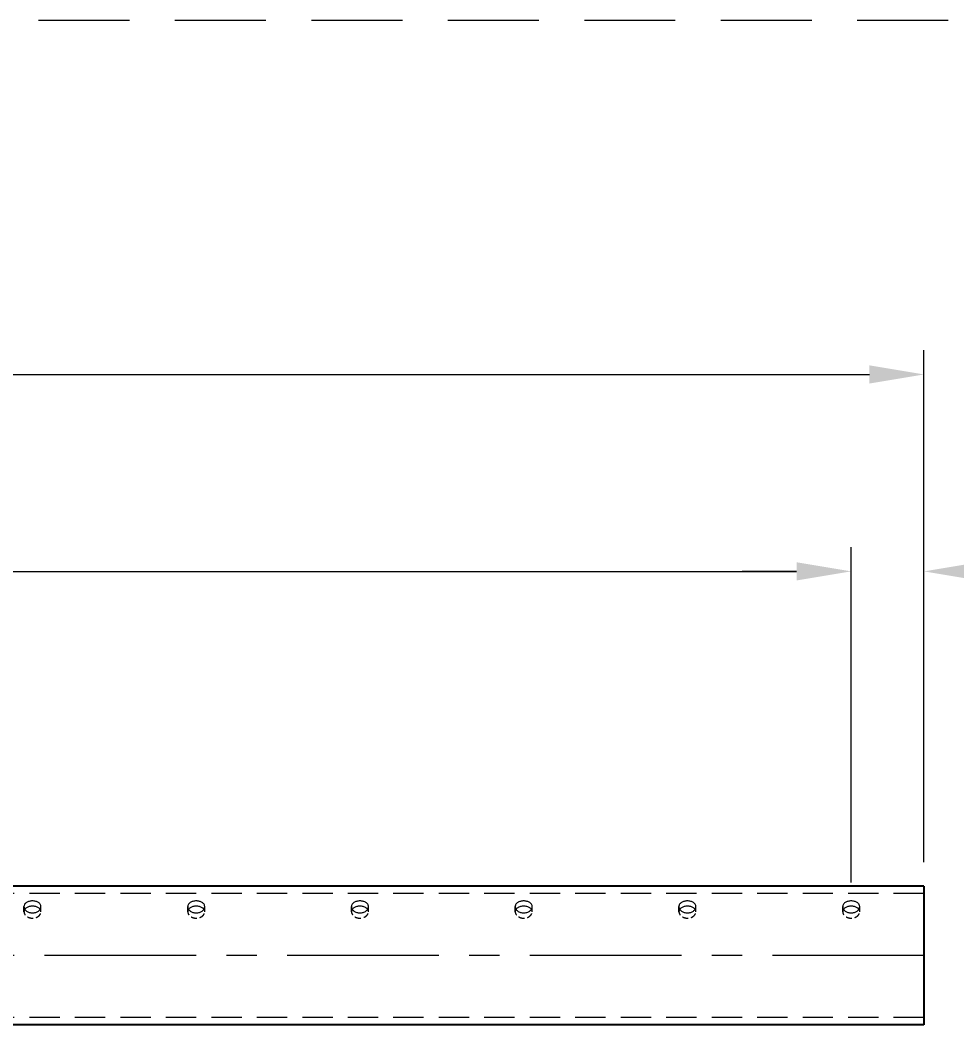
# Model space of a CAD drawing. Header units: millimetres. Extents: x -46397 to 283259, y -8690 to 23983.
# Drawn here: x 255158 to 255931, y -1012 to -183 of the extents above; entities that cross this region are included whole.
import ezdxf

# ---------------------------------------------------------------- set-up
doc = ezdxf.new("R2010")
doc.units = ezdxf.units.MM
for name, pattern in [('CENTER', [2, 1.25, -0.25, 0.25, -0.25]), ('HIDDEN', [0.375, 0.25, -0.125]), ('HIDDENX2', [0.75, 0.5, -0.25])]:
    doc.linetypes.add(name, pattern=pattern)
doc.layers.get('Defpoints').update_dxf_attribs({"lineweight": 0})
for name, color, linetype, lineweight in [('DUONGCHINH', 7, 'Continuous', 25), ('DUONGTAM', 1, 'CENTER', 0), ('mDƯỜNG KHUẤT', 251, 'HIDDEN', 5), ('PHANTOM 2', 8, 'Continuous', 0)]:
    doc.layers.add(name, color=color, linetype=linetype, lineweight=lineweight)
doc.styles.add('GHI CHÚ 1', font='isocp_IV25.ttf', dxfattribs={"width": 0.8})
doc.dimstyles.new('1-30SCALE', dxfattribs={"dimtxt": 75, "dimasz": 75, "dimexe": 37.5, "dimexo": 30, "dimgap": 30, "dimtad": 1, "dimtoh": 1, "dimdec": 0, "dimdsep": 46, "dimtxsty": 'GHI CHÚ 1', "dimcen": 0.09, "dimclrd": 256, "dimclre": 256, "dimclrt": 2, "dimadec": 0, "dimazin": 0, "dimtfac": 1, "dimtdec": 0, "dimtofl": 0, "dimtmove": 0, "dimatfit": 3, "dimfxl": 1, "dimlwd": 0, "dimlwe": 0, "dimarcsym": 0})

# ---------------------------------------------------------------- blocks, each defined once
blk = doc.blocks.new('*D1350')
at = {"layer": 'Defpoints', "color": 0, "transparency": 16777216}
for p in [(255843.35, -637.86), (251928.35, -914.44, -1.5), (255843.35, -914.44, -1.5)]:
    blk.add_point(p, dxfattribs=at)
at = {"layer": 'PHANTOM 2', "linetype": 'Continuous', "lineweight": 0, "transparency": 16777216}
for p, q in [((251928.35, -894.44), (251928.35, -617.86)), ((255843.35, -894.44), (255843.35, -617.86)), ((251973.35, -637.86), (255798.35, -637.86))]:
    blk.add_line(p, q, dxfattribs=at)
at = {"layer": 'PHANTOM 2', "transparency": 16777216}
for points in [[(251973.35, -630.36), (251973.35, -645.36), (251928.35, -637.86)], [(255798.35, -630.36), (255798.35, -645.36), (255843.35, -637.86)]]:
    blk.add_solid(points, dxfattribs=at)
at = {"layer": 'PHANTOM 2', "color": 2, "transparency": 16777216, "insert": (253885.85, -591.79), "char_height": 50, "attachment_point": 5, "style": 'GHI CHÚ 1'}
blk.add_mtext('P135x29=3915', dxfattribs=at)
blk = doc.blocks.new('*D1351')
at = {"layer": 'Defpoints', "color": 0, "transparency": 16777216}
for p in [(255903.35, -637.86), (255903.35, -897.47, -1.5), (255843.35, -914.44, -1.5)]:
    blk.add_point(p, dxfattribs=at)
at = {"layer": 'PHANTOM 2', "linetype": 'Continuous', "lineweight": 0, "transparency": 16777216}
for p, q in [((255843.35, -894.44), (255843.35, -617.86)), ((255903.35, -877.47), (255903.35, -617.86)), ((255798.35, -637.86), (255753.35, -637.86)), ((255948.35, -637.86), (255993.35, -637.86))]:
    blk.add_line(p, q, dxfattribs=at)
at = {"layer": 'PHANTOM 2', "transparency": 16777216}
for points in [[(255798.35, -630.36), (255798.35, -645.36), (255843.35, -637.86)], [(255948.35, -630.36), (255948.35, -645.36), (255903.35, -637.86)]]:
    blk.add_solid(points, dxfattribs=at)
at = {"layer": 'PHANTOM 2', "color": 2, "transparency": 16777216, "insert": (255973.57, -592.46), "char_height": 50, "attachment_point": 5, "style": 'GHI CHÚ 1'}
blk.add_mtext('60', dxfattribs=at)
blk = doc.blocks.new('*D1353')
at = {"layer": 'Defpoints', "color": 0, "transparency": 16777216}
for p in [(255903.35, -475.51), (251778.35, -897.47, -1.5), (255903.35, -897.47, -1.5)]:
    blk.add_point(p, dxfattribs=at)
at = {"layer": 'PHANTOM 2', "linetype": 'Continuous', "lineweight": 0, "transparency": 16777216}
for p, q in [((251778.35, -877.47), (251778.35, -455.51)), ((255903.35, -877.47), (255903.35, -455.51)), ((251823.35, -475.51), (255858.35, -475.51))]:
    blk.add_line(p, q, dxfattribs=at)
at = {"layer": 'PHANTOM 2', "transparency": 16777216}
for points in [[(251823.35, -468.01), (251823.35, -483.01), (251778.35, -475.51)], [(255858.35, -468.01), (255858.35, -483.01), (255903.35, -475.51)]]:
    blk.add_solid(points, dxfattribs=at)
at = {"layer": 'PHANTOM 2', "color": 2, "transparency": 16777216, "insert": (253840.85, -429.53), "char_height": 50, "attachment_point": 5, "style": 'GHI CHÚ 1'}
blk.add_mtext('4125', dxfattribs=at)

msp = doc.modelspace()

# ---------------------------------------------------------------- linework, layer by layer
at = {"color": 150, "linetype": 'Continuous', "lineweight": 0, "ltscale": 10, "extrusion": (2.28848e-17, 1, 0)}
msp.add_line((255903.35, -1011.77, -1.5), (255903.35, -897.47, -1.5), dxfattribs=at)
at = {"color": 1, "linetype": 'HIDDENX2', "lineweight": 0, "ltscale": 50, "extrusion": (2.28848e-17, 1, 0)}
for p, q in [((255903.35, -903.49, -1.5), (251778.35, -903.49, -1.5)), ((255903.35, -1005.75, -1.5), (251936.35, -1005.75, -1.5))]:
    msp.add_line(p, q, dxfattribs=at)
at = {"color": 1, "linetype": 'HIDDENX2', "lineweight": 0, "ltscale": 10, "extrusion": (2.28848e-17, 1, 0)}
for p, q in [((255161.35, -918.47, -1.5), (255161.35, -914.21, -1.5)), ((255175.35, -918.47, -1.5), (255175.35, -914.21, -1.5)), ((255296.35, -918.47, -1.5), (255296.35, -914.21, -1.5)), ((255310.35, -918.47, -1.5), (255310.35, -914.21, -1.5)), ((255431.35, -918.47, -1.5), (255431.35, -914.21, -1.5)), ((255445.35, -918.47, -1.5), (255445.35, -914.21, -1.5)), ((255566.35, -918.47, -1.5), (255566.35, -914.21, -1.5)), ((255580.35, -918.47, -1.5), (255580.35, -914.21, -1.5)), ((255701.35, -918.47, -1.5), (255701.35, -914.21, -1.5)), ((255715.35, -918.47, -1.5), (255715.35, -914.21, -1.5)), ((255836.35, -918.47, -1.5), (255836.35, -914.21, -1.5)), ((255850.35, -918.47, -1.5), (255850.35, -914.21, -1.5))]:
    msp.add_line(p, q, dxfattribs=at)
at = {"color": 150, "linetype": 'Continuous', "lineweight": 0, "ltscale": 10}
for points, knots in [([(255168.35, -909.57, -1.5), (255168.79, -909.57, -1.5), (255169.24, -909.59, -1.5), (255170.15, -909.7, -1.5), (255170.6, -909.79, -1.5), (255171.46, -910.01, -1.5), (255171.87, -910.15, -1.5), (255172.64, -910.48, -1.5), (255172.99, -910.66, -1.5), (255173.61, -911.07, -1.5), (255173.9, -911.29, -1.5), (255174.41, -911.8, -1.5), (255174.64, -912.07, -1.5), (255174.99, -912.65, -1.5), (255175.13, -912.96, -1.5), (255175.3, -913.58, -1.5), (255175.35, -913.9, -1.5), (255175.35, -914.52, -1.5), (255175.3, -914.85, -1.5), (255175.13, -915.5, -1.5), (255174.99, -915.83, -1.5), (255174.64, -916.47, -1.5), (255174.41, -916.78, -1.5), (255173.9, -917.36, -1.5), (255173.61, -917.63, -1.5), (255172.99, -918.1, -1.5), (255172.64, -918.33, -1.5), (255171.87, -918.73, -1.5), (255171.46, -918.9, -1.5), (255170.6, -919.19, -1.5), (255170.15, -919.29, -1.5), (255169.24, -919.43, -1.5), (255168.79, -919.47, -1.5), (255167.91, -919.47, -1.5), (255167.45, -919.43, -1.5), (255166.55, -919.29, -1.5), (255166.1, -919.19, -1.5), (255165.24, -918.9, -1.5), (255164.82, -918.73, -1.5), (255164.06, -918.33, -1.5), (255163.71, -918.1, -1.5), (255163.09, -917.63, -1.5), (255162.8, -917.36, -1.5), (255162.28, -916.78, -1.5), (255162.06, -916.47, -1.5), (255161.7, -915.83, -1.5), (255161.57, -915.5, -1.5), (255161.39, -914.85, -1.5), (255161.35, -914.52, -1.5), (255161.35, -913.9, -1.5), (255161.39, -913.58, -1.5), (255161.57, -912.96, -1.5), (255161.7, -912.65, -1.5), (255162.06, -912.07, -1.5), (255162.28, -911.8, -1.5), (255162.8, -911.29, -1.5), (255163.09, -911.07, -1.5), (255163.71, -910.66, -1.5), (255164.06, -910.48, -1.5), (255164.82, -910.15, -1.5), (255165.24, -910.01, -1.5), (255166.1, -909.79, -1.5), (255166.55, -909.7, -1.5), (255167.45, -909.59, -1.5), (255167.91, -909.57, -1.5), (255168.35, -909.57, -1.5)], [0, 0, 0, 0, 1.319832, 1.319832, 2.639664, 2.639664, 3.959497, 3.959497, 5.279329, 5.279329, 6.599151, 6.599151, 7.918973, 7.918973, 9.238795, 9.238795, 10.558617, 10.558617, 11.878439, 11.878439, 13.198261, 13.198261, 14.518084, 14.518084, 15.837906, 15.837906, 17.157738, 17.157738, 18.47757, 18.47757, 19.797402, 19.797402, 21.117235, 21.117235, 22.437067, 22.437067, 23.756899, 23.756899, 25.076731, 25.076731, 26.396564, 26.396564, 27.716386, 27.716386, 29.036208, 29.036208, 30.35603, 30.35603, 31.675852, 31.675852, 32.995674, 32.995674, 34.315496, 34.315496, 35.635318, 35.635318, 36.95514, 36.95514, 38.274973, 38.274973, 39.594805, 39.594805, 40.914637, 40.914637, 42.234469, 42.234469, 42.234469, 42.234469]), ([(255303.35, -909.57, -1.5), (255303.79, -909.57, -1.5), (255304.24, -909.59, -1.5), (255305.15, -909.7, -1.5), (255305.6, -909.79, -1.5), (255306.46, -910.01, -1.5), (255306.87, -910.15, -1.5), (255307.64, -910.48, -1.5), (255307.99, -910.66, -1.5), (255308.61, -911.07, -1.5), (255308.9, -911.29, -1.5), (255309.41, -911.8, -1.5), (255309.64, -912.07, -1.5), (255309.99, -912.65, -1.5), (255310.13, -912.96, -1.5), (255310.3, -913.58, -1.5), (255310.35, -913.9, -1.5), (255310.35, -914.52, -1.5), (255310.3, -914.85, -1.5), (255310.13, -915.5, -1.5), (255309.99, -915.83, -1.5), (255309.64, -916.47, -1.5), (255309.41, -916.78, -1.5), (255308.9, -917.36, -1.5), (255308.61, -917.63, -1.5), (255307.99, -918.1, -1.5), (255307.64, -918.33, -1.5), (255306.87, -918.73, -1.5), (255306.46, -918.9, -1.5), (255305.6, -919.19, -1.5), (255305.15, -919.29, -1.5), (255304.24, -919.43, -1.5), (255303.79, -919.47, -1.5), (255302.91, -919.47, -1.5), (255302.45, -919.43, -1.5), (255301.55, -919.29, -1.5), (255301.1, -919.19, -1.5), (255300.24, -918.9, -1.5), (255299.82, -918.73, -1.5), (255299.06, -918.33, -1.5), (255298.71, -918.1, -1.5), (255298.09, -917.63, -1.5), (255297.8, -917.36, -1.5), (255297.28, -916.78, -1.5), (255297.06, -916.47, -1.5), (255296.7, -915.83, -1.5), (255296.57, -915.5, -1.5), (255296.39, -914.85, -1.5), (255296.35, -914.52, -1.5), (255296.35, -913.9, -1.5), (255296.39, -913.58, -1.5), (255296.57, -912.96, -1.5), (255296.7, -912.65, -1.5), (255297.06, -912.07, -1.5), (255297.28, -911.8, -1.5), (255297.8, -911.29, -1.5), (255298.09, -911.07, -1.5), (255298.71, -910.66, -1.5), (255299.06, -910.48, -1.5), (255299.82, -910.15, -1.5), (255300.24, -910.01, -1.5), (255301.1, -909.79, -1.5), (255301.55, -909.7, -1.5), (255302.45, -909.59, -1.5), (255302.91, -909.57, -1.5), (255303.35, -909.57, -1.5)], [0, 0, 0, 0, 1.319832, 1.319832, 2.639664, 2.639664, 3.959497, 3.959497, 5.279329, 5.279329, 6.599151, 6.599151, 7.918973, 7.918973, 9.238795, 9.238795, 10.558617, 10.558617, 11.878439, 11.878439, 13.198261, 13.198261, 14.518084, 14.518084, 15.837906, 15.837906, 17.157738, 17.157738, 18.47757, 18.47757, 19.797402, 19.797402, 21.117235, 21.117235, 22.437067, 22.437067, 23.756899, 23.756899, 25.076731, 25.076731, 26.396564, 26.396564, 27.716386, 27.716386, 29.036208, 29.036208, 30.35603, 30.35603, 31.675852, 31.675852, 32.995674, 32.995674, 34.315496, 34.315496, 35.635318, 35.635318, 36.95514, 36.95514, 38.274973, 38.274973, 39.594805, 39.594805, 40.914637, 40.914637, 42.234469, 42.234469, 42.234469, 42.234469]), ([(255438.35, -909.57, -1.5), (255438.79, -909.57, -1.5), (255439.24, -909.59, -1.5), (255440.15, -909.7, -1.5), (255440.6, -909.79, -1.5), (255441.46, -910.01, -1.5), (255441.87, -910.15, -1.5), (255442.64, -910.48, -1.5), (255442.99, -910.66, -1.5), (255443.61, -911.07, -1.5), (255443.9, -911.29, -1.5), (255444.41, -911.8, -1.5), (255444.64, -912.07, -1.5), (255444.99, -912.65, -1.5), (255445.13, -912.96, -1.5), (255445.3, -913.58, -1.5), (255445.35, -913.9, -1.5), (255445.35, -914.52, -1.5), (255445.3, -914.85, -1.5), (255445.13, -915.5, -1.5), (255444.99, -915.83, -1.5), (255444.64, -916.47, -1.5), (255444.41, -916.78, -1.5), (255443.9, -917.36, -1.5), (255443.61, -917.63, -1.5), (255442.99, -918.1, -1.5), (255442.64, -918.33, -1.5), (255441.87, -918.73, -1.5), (255441.46, -918.9, -1.5), (255440.6, -919.19, -1.5), (255440.15, -919.29, -1.5), (255439.24, -919.43, -1.5), (255438.79, -919.47, -1.5), (255437.91, -919.47, -1.5), (255437.45, -919.43, -1.5), (255436.55, -919.29, -1.5), (255436.1, -919.19, -1.5), (255435.24, -918.9, -1.5), (255434.82, -918.73, -1.5), (255434.06, -918.33, -1.5), (255433.71, -918.1, -1.5), (255433.09, -917.63, -1.5), (255432.8, -917.36, -1.5), (255432.28, -916.78, -1.5), (255432.06, -916.47, -1.5), (255431.7, -915.83, -1.5), (255431.57, -915.5, -1.5), (255431.39, -914.85, -1.5), (255431.35, -914.52, -1.5), (255431.35, -913.9, -1.5), (255431.39, -913.58, -1.5), (255431.57, -912.96, -1.5), (255431.7, -912.65, -1.5), (255432.06, -912.07, -1.5), (255432.28, -911.8, -1.5), (255432.8, -911.29, -1.5), (255433.09, -911.07, -1.5), (255433.71, -910.66, -1.5), (255434.06, -910.48, -1.5), (255434.82, -910.15, -1.5), (255435.24, -910.01, -1.5), (255436.1, -909.79, -1.5), (255436.55, -909.7, -1.5), (255437.45, -909.59, -1.5), (255437.91, -909.57, -1.5), (255438.35, -909.57, -1.5)], [0, 0, 0, 0, 1.319832, 1.319832, 2.639664, 2.639664, 3.959497, 3.959497, 5.279329, 5.279329, 6.599151, 6.599151, 7.918973, 7.918973, 9.238795, 9.238795, 10.558617, 10.558617, 11.878439, 11.878439, 13.198261, 13.198261, 14.518084, 14.518084, 15.837906, 15.837906, 17.157738, 17.157738, 18.47757, 18.47757, 19.797402, 19.797402, 21.117235, 21.117235, 22.437067, 22.437067, 23.756899, 23.756899, 25.076731, 25.076731, 26.396564, 26.396564, 27.716386, 27.716386, 29.036208, 29.036208, 30.35603, 30.35603, 31.675852, 31.675852, 32.995674, 32.995674, 34.315496, 34.315496, 35.635318, 35.635318, 36.95514, 36.95514, 38.274973, 38.274973, 39.594805, 39.594805, 40.914637, 40.914637, 42.234469, 42.234469, 42.234469, 42.234469]), ([(255573.35, -909.57, -1.5), (255573.79, -909.57, -1.5), (255574.24, -909.59, -1.5), (255575.15, -909.7, -1.5), (255575.6, -909.79, -1.5), (255576.46, -910.01, -1.5), (255576.87, -910.15, -1.5), (255577.64, -910.48, -1.5), (255577.99, -910.66, -1.5), (255578.61, -911.07, -1.5), (255578.9, -911.29, -1.5), (255579.41, -911.8, -1.5), (255579.64, -912.07, -1.5), (255579.99, -912.65, -1.5), (255580.13, -912.96, -1.5), (255580.3, -913.58, -1.5), (255580.35, -913.9, -1.5), (255580.35, -914.52, -1.5), (255580.3, -914.85, -1.5), (255580.13, -915.5, -1.5), (255579.99, -915.83, -1.5), (255579.64, -916.47, -1.5), (255579.41, -916.78, -1.5), (255578.9, -917.36, -1.5), (255578.61, -917.63, -1.5), (255577.99, -918.1, -1.5), (255577.64, -918.33, -1.5), (255576.87, -918.73, -1.5), (255576.46, -918.9, -1.5), (255575.6, -919.19, -1.5), (255575.15, -919.29, -1.5), (255574.24, -919.43, -1.5), (255573.79, -919.47, -1.5), (255572.91, -919.47, -1.5), (255572.45, -919.43, -1.5), (255571.55, -919.29, -1.5), (255571.1, -919.19, -1.5), (255570.24, -918.9, -1.5), (255569.82, -918.73, -1.5), (255569.06, -918.33, -1.5), (255568.71, -918.1, -1.5), (255568.09, -917.63, -1.5), (255567.8, -917.36, -1.5), (255567.28, -916.78, -1.5), (255567.06, -916.47, -1.5), (255566.7, -915.83, -1.5), (255566.57, -915.5, -1.5), (255566.39, -914.85, -1.5), (255566.35, -914.52, -1.5), (255566.35, -913.9, -1.5), (255566.39, -913.58, -1.5), (255566.57, -912.96, -1.5), (255566.7, -912.65, -1.5), (255567.06, -912.07, -1.5), (255567.28, -911.8, -1.5), (255567.8, -911.29, -1.5), (255568.09, -911.07, -1.5), (255568.71, -910.66, -1.5), (255569.06, -910.48, -1.5), (255569.82, -910.15, -1.5), (255570.24, -910.01, -1.5), (255571.1, -909.79, -1.5), (255571.55, -909.7, -1.5), (255572.45, -909.59, -1.5), (255572.91, -909.57, -1.5), (255573.35, -909.57, -1.5)], [0, 0, 0, 0, 1.319832, 1.319832, 2.639664, 2.639664, 3.959497, 3.959497, 5.279329, 5.279329, 6.599151, 6.599151, 7.918973, 7.918973, 9.238795, 9.238795, 10.558617, 10.558617, 11.878439, 11.878439, 13.198261, 13.198261, 14.518084, 14.518084, 15.837906, 15.837906, 17.157738, 17.157738, 18.47757, 18.47757, 19.797402, 19.797402, 21.117235, 21.117235, 22.437067, 22.437067, 23.756899, 23.756899, 25.076731, 25.076731, 26.396564, 26.396564, 27.716386, 27.716386, 29.036208, 29.036208, 30.35603, 30.35603, 31.675852, 31.675852, 32.995674, 32.995674, 34.315496, 34.315496, 35.635318, 35.635318, 36.95514, 36.95514, 38.274973, 38.274973, 39.594805, 39.594805, 40.914637, 40.914637, 42.234469, 42.234469, 42.234469, 42.234469]), ([(255708.35, -909.57, -1.5), (255708.79, -909.57, -1.5), (255709.24, -909.59, -1.5), (255710.15, -909.7, -1.5), (255710.6, -909.79, -1.5), (255711.46, -910.01, -1.5), (255711.87, -910.15, -1.5), (255712.64, -910.48, -1.5), (255712.99, -910.66, -1.5), (255713.61, -911.07, -1.5), (255713.9, -911.29, -1.5), (255714.41, -911.8, -1.5), (255714.64, -912.07, -1.5), (255714.99, -912.65, -1.5), (255715.13, -912.96, -1.5), (255715.3, -913.58, -1.5), (255715.35, -913.9, -1.5), (255715.35, -914.52, -1.5), (255715.3, -914.85, -1.5), (255715.13, -915.5, -1.5), (255714.99, -915.83, -1.5), (255714.64, -916.47, -1.5), (255714.41, -916.78, -1.5), (255713.9, -917.36, -1.5), (255713.61, -917.63, -1.5), (255712.99, -918.1, -1.5), (255712.64, -918.33, -1.5), (255711.87, -918.73, -1.5), (255711.46, -918.9, -1.5), (255710.6, -919.19, -1.5), (255710.15, -919.29, -1.5), (255709.24, -919.43, -1.5), (255708.79, -919.47, -1.5), (255707.91, -919.47, -1.5), (255707.45, -919.43, -1.5), (255706.55, -919.29, -1.5), (255706.1, -919.19, -1.5), (255705.24, -918.9, -1.5), (255704.82, -918.73, -1.5), (255704.06, -918.33, -1.5), (255703.71, -918.1, -1.5), (255703.09, -917.63, -1.5), (255702.8, -917.36, -1.5), (255702.28, -916.78, -1.5), (255702.06, -916.47, -1.5), (255701.7, -915.83, -1.5), (255701.57, -915.5, -1.5), (255701.39, -914.85, -1.5), (255701.35, -914.52, -1.5), (255701.35, -913.9, -1.5), (255701.39, -913.58, -1.5), (255701.57, -912.96, -1.5), (255701.7, -912.65, -1.5), (255702.06, -912.07, -1.5), (255702.28, -911.8, -1.5), (255702.8, -911.29, -1.5), (255703.09, -911.07, -1.5), (255703.71, -910.66, -1.5), (255704.06, -910.48, -1.5), (255704.82, -910.15, -1.5), (255705.24, -910.01, -1.5), (255706.1, -909.79, -1.5), (255706.55, -909.7, -1.5), (255707.45, -909.59, -1.5), (255707.91, -909.57, -1.5), (255708.35, -909.57, -1.5)], [0, 0, 0, 0, 1.319832, 1.319832, 2.639664, 2.639664, 3.959497, 3.959497, 5.279329, 5.279329, 6.599151, 6.599151, 7.918973, 7.918973, 9.238795, 9.238795, 10.558617, 10.558617, 11.878439, 11.878439, 13.198261, 13.198261, 14.518084, 14.518084, 15.837906, 15.837906, 17.157738, 17.157738, 18.47757, 18.47757, 19.797402, 19.797402, 21.117235, 21.117235, 22.437067, 22.437067, 23.756899, 23.756899, 25.076731, 25.076731, 26.396564, 26.396564, 27.716386, 27.716386, 29.036208, 29.036208, 30.35603, 30.35603, 31.675852, 31.675852, 32.995674, 32.995674, 34.315496, 34.315496, 35.635318, 35.635318, 36.95514, 36.95514, 38.274973, 38.274973, 39.594805, 39.594805, 40.914637, 40.914637, 42.234469, 42.234469, 42.234469, 42.234469]), ([(255843.35, -909.57, -1.5), (255843.79, -909.57, -1.5), (255844.24, -909.59, -1.5), (255845.15, -909.7, -1.5), (255845.6, -909.79, -1.5), (255846.46, -910.01, -1.5), (255846.87, -910.15, -1.5), (255847.64, -910.48, -1.5), (255847.99, -910.66, -1.5), (255848.61, -911.07, -1.5), (255848.9, -911.29, -1.5), (255849.41, -911.8, -1.5), (255849.64, -912.07, -1.5), (255849.99, -912.65, -1.5), (255850.13, -912.96, -1.5), (255850.3, -913.58, -1.5), (255850.35, -913.9, -1.5), (255850.35, -914.52, -1.5), (255850.3, -914.85, -1.5), (255850.13, -915.5, -1.5), (255849.99, -915.83, -1.5), (255849.64, -916.47, -1.5), (255849.41, -916.78, -1.5), (255848.9, -917.36, -1.5), (255848.61, -917.63, -1.5), (255847.99, -918.1, -1.5), (255847.64, -918.33, -1.5), (255846.87, -918.73, -1.5), (255846.46, -918.9, -1.5), (255845.6, -919.19, -1.5), (255845.15, -919.29, -1.5), (255844.24, -919.43, -1.5), (255843.79, -919.47, -1.5), (255842.91, -919.47, -1.5), (255842.45, -919.43, -1.5), (255841.55, -919.29, -1.5), (255841.1, -919.19, -1.5), (255840.24, -918.9, -1.5), (255839.82, -918.73, -1.5), (255839.06, -918.33, -1.5), (255838.71, -918.1, -1.5), (255838.09, -917.63, -1.5), (255837.8, -917.36, -1.5), (255837.28, -916.78, -1.5), (255837.06, -916.47, -1.5), (255836.7, -915.83, -1.5), (255836.57, -915.5, -1.5), (255836.39, -914.85, -1.5), (255836.35, -914.52, -1.5), (255836.35, -913.9, -1.5), (255836.39, -913.58, -1.5), (255836.57, -912.96, -1.5), (255836.7, -912.65, -1.5), (255837.06, -912.07, -1.5), (255837.28, -911.8, -1.5), (255837.8, -911.29, -1.5), (255838.09, -911.07, -1.5), (255838.71, -910.66, -1.5), (255839.06, -910.48, -1.5), (255839.82, -910.15, -1.5), (255840.24, -910.01, -1.5), (255841.1, -909.79, -1.5), (255841.55, -909.7, -1.5), (255842.45, -909.59, -1.5), (255842.91, -909.57, -1.5), (255843.35, -909.57, -1.5)], [0, 0, 0, 0, 1.319832, 1.319832, 2.639664, 2.639664, 3.959497, 3.959497, 5.279329, 5.279329, 6.599151, 6.599151, 7.918973, 7.918973, 9.238795, 9.238795, 10.558617, 10.558617, 11.878439, 11.878439, 13.198261, 13.198261, 14.518084, 14.518084, 15.837906, 15.837906, 17.157738, 17.157738, 18.47757, 18.47757, 19.797402, 19.797402, 21.117235, 21.117235, 22.437067, 22.437067, 23.756899, 23.756899, 25.076731, 25.076731, 26.396564, 26.396564, 27.716386, 27.716386, 29.036208, 29.036208, 30.35603, 30.35603, 31.675852, 31.675852, 32.995674, 32.995674, 34.315496, 34.315496, 35.635318, 35.635318, 36.95514, 36.95514, 38.274973, 38.274973, 39.594805, 39.594805, 40.914637, 40.914637, 42.234469, 42.234469, 42.234469, 42.234469]), ([(255168.35, -913.86, -1.5), (255167.91, -913.86, -1.5), (255167.45, -913.89, -1.5), (255166.55, -913.99, -1.5), (255166.1, -914.08, -1.5), (255165.24, -914.3, -1.5), (255164.82, -914.44, -1.5), (255164.06, -914.76, -1.5), (255163.71, -914.94, -1.5), (255163.09, -915.34, -1.5), (255162.8, -915.56, -1.5), (255162.35, -916, -1.5), (255162.18, -916.19, -1.5), (255162.03, -916.4, -1.5)], [0, 0, 0, 0, 1.320193, 1.320193, 2.640387, 2.640387, 3.96058, 3.96058, 5.280773, 5.280773, 6.600951, 6.600951, 7.575934, 7.575934, 7.575934, 7.575934]), ([(255174.66, -916.4, -1.5), (255174.52, -916.19, -1.5), (255174.35, -916, -1.5), (255173.9, -915.56, -1.5), (255173.61, -915.34, -1.5), (255172.99, -914.94, -1.5), (255172.64, -914.76, -1.5), (255171.87, -914.44, -1.5), (255171.46, -914.3, -1.5), (255170.6, -914.08, -1.5), (255170.15, -913.99, -1.5), (255169.24, -913.89, -1.5), (255168.79, -913.86, -1.5), (255168.35, -913.86, -1.5)], [34.669998, 34.669998, 34.669998, 34.669998, 35.644982, 35.644982, 36.965159, 36.965159, 38.285352, 38.285352, 39.605546, 39.605546, 40.925739, 40.925739, 42.245932, 42.245932, 42.245932, 42.245932]), ([(255303.35, -913.86, -1.5), (255302.91, -913.86, -1.5), (255302.45, -913.89, -1.5), (255301.55, -913.99, -1.5), (255301.1, -914.08, -1.5), (255300.24, -914.3, -1.5), (255299.82, -914.44, -1.5), (255299.06, -914.76, -1.5), (255298.71, -914.94, -1.5), (255298.09, -915.34, -1.5), (255297.8, -915.56, -1.5), (255297.35, -916, -1.5), (255297.18, -916.19, -1.5), (255297.03, -916.4, -1.5)], [0, 0, 0, 0, 1.320193, 1.320193, 2.640387, 2.640387, 3.96058, 3.96058, 5.280773, 5.280773, 6.600951, 6.600951, 7.575934, 7.575934, 7.575934, 7.575934]), ([(255309.66, -916.4, -1.5), (255309.52, -916.19, -1.5), (255309.35, -916, -1.5), (255308.9, -915.56, -1.5), (255308.61, -915.34, -1.5), (255307.99, -914.94, -1.5), (255307.64, -914.76, -1.5), (255306.87, -914.44, -1.5), (255306.46, -914.3, -1.5), (255305.6, -914.08, -1.5), (255305.15, -913.99, -1.5), (255304.24, -913.89, -1.5), (255303.79, -913.86, -1.5), (255303.35, -913.86, -1.5)], [34.669998, 34.669998, 34.669998, 34.669998, 35.644982, 35.644982, 36.965159, 36.965159, 38.285352, 38.285352, 39.605546, 39.605546, 40.925739, 40.925739, 42.245932, 42.245932, 42.245932, 42.245932]), ([(255438.35, -913.86, -1.5), (255437.91, -913.86, -1.5), (255437.45, -913.89, -1.5), (255436.55, -913.99, -1.5), (255436.1, -914.08, -1.5), (255435.24, -914.3, -1.5), (255434.82, -914.44, -1.5), (255434.06, -914.76, -1.5), (255433.71, -914.94, -1.5), (255433.09, -915.34, -1.5), (255432.8, -915.56, -1.5), (255432.35, -916, -1.5), (255432.18, -916.19, -1.5), (255432.03, -916.4, -1.5)], [0, 0, 0, 0, 1.320193, 1.320193, 2.640387, 2.640387, 3.96058, 3.96058, 5.280773, 5.280773, 6.600951, 6.600951, 7.575934, 7.575934, 7.575934, 7.575934]), ([(255444.66, -916.4, -1.5), (255444.52, -916.19, -1.5), (255444.35, -916, -1.5), (255443.9, -915.56, -1.5), (255443.61, -915.34, -1.5), (255442.99, -914.94, -1.5), (255442.64, -914.76, -1.5), (255441.87, -914.44, -1.5), (255441.46, -914.3, -1.5), (255440.6, -914.08, -1.5), (255440.15, -913.99, -1.5), (255439.24, -913.89, -1.5), (255438.79, -913.86, -1.5), (255438.35, -913.86, -1.5)], [34.669998, 34.669998, 34.669998, 34.669998, 35.644982, 35.644982, 36.965159, 36.965159, 38.285352, 38.285352, 39.605546, 39.605546, 40.925739, 40.925739, 42.245932, 42.245932, 42.245932, 42.245932]), ([(255573.35, -913.86, -1.5), (255572.91, -913.86, -1.5), (255572.45, -913.89, -1.5), (255571.55, -913.99, -1.5), (255571.1, -914.08, -1.5), (255570.24, -914.3, -1.5), (255569.82, -914.44, -1.5), (255569.06, -914.76, -1.5), (255568.71, -914.94, -1.5), (255568.09, -915.34, -1.5), (255567.8, -915.56, -1.5), (255567.35, -916, -1.5), (255567.18, -916.19, -1.5), (255567.03, -916.4, -1.5)], [0, 0, 0, 0, 1.320193, 1.320193, 2.640387, 2.640387, 3.96058, 3.96058, 5.280773, 5.280773, 6.600951, 6.600951, 7.575934, 7.575934, 7.575934, 7.575934]), ([(255579.66, -916.4, -1.5), (255579.52, -916.19, -1.5), (255579.35, -916, -1.5), (255578.9, -915.56, -1.5), (255578.61, -915.34, -1.5), (255577.99, -914.94, -1.5), (255577.64, -914.76, -1.5), (255576.87, -914.44, -1.5), (255576.46, -914.3, -1.5), (255575.6, -914.08, -1.5), (255575.15, -913.99, -1.5), (255574.24, -913.89, -1.5), (255573.79, -913.86, -1.5), (255573.35, -913.86, -1.5)], [34.669998, 34.669998, 34.669998, 34.669998, 35.644982, 35.644982, 36.965159, 36.965159, 38.285352, 38.285352, 39.605546, 39.605546, 40.925739, 40.925739, 42.245932, 42.245932, 42.245932, 42.245932]), ([(255708.35, -913.86, -1.5), (255707.91, -913.86, -1.5), (255707.45, -913.89, -1.5), (255706.55, -913.99, -1.5), (255706.1, -914.08, -1.5), (255705.24, -914.3, -1.5), (255704.82, -914.44, -1.5), (255704.06, -914.76, -1.5), (255703.71, -914.94, -1.5), (255703.09, -915.34, -1.5), (255702.8, -915.56, -1.5), (255702.35, -916, -1.5), (255702.18, -916.19, -1.5), (255702.03, -916.4, -1.5)], [0, 0, 0, 0, 1.320193, 1.320193, 2.640387, 2.640387, 3.96058, 3.96058, 5.280773, 5.280773, 6.600951, 6.600951, 7.575934, 7.575934, 7.575934, 7.575934]), ([(255714.66, -916.4, -1.5), (255714.52, -916.19, -1.5), (255714.35, -916, -1.5), (255713.9, -915.56, -1.5), (255713.61, -915.34, -1.5), (255712.99, -914.94, -1.5), (255712.64, -914.76, -1.5), (255711.87, -914.44, -1.5), (255711.46, -914.3, -1.5), (255710.6, -914.08, -1.5), (255710.15, -913.99, -1.5), (255709.24, -913.89, -1.5), (255708.79, -913.86, -1.5), (255708.35, -913.86, -1.5)], [34.669998, 34.669998, 34.669998, 34.669998, 35.644982, 35.644982, 36.965159, 36.965159, 38.285352, 38.285352, 39.605546, 39.605546, 40.925739, 40.925739, 42.245932, 42.245932, 42.245932, 42.245932]), ([(255843.35, -913.86, -1.5), (255842.91, -913.86, -1.5), (255842.45, -913.89, -1.5), (255841.55, -913.99, -1.5), (255841.1, -914.08, -1.5), (255840.24, -914.3, -1.5), (255839.82, -914.44, -1.5), (255839.06, -914.76, -1.5), (255838.71, -914.94, -1.5), (255838.09, -915.34, -1.5), (255837.8, -915.56, -1.5), (255837.35, -916, -1.5), (255837.18, -916.19, -1.5), (255837.03, -916.4, -1.5)], [0, 0, 0, 0, 1.320193, 1.320193, 2.640387, 2.640387, 3.96058, 3.96058, 5.280773, 5.280773, 6.600951, 6.600951, 7.575934, 7.575934, 7.575934, 7.575934]), ([(255849.66, -916.4, -1.5), (255849.52, -916.19, -1.5), (255849.35, -916, -1.5), (255848.9, -915.56, -1.5), (255848.61, -915.34, -1.5), (255847.99, -914.94, -1.5), (255847.64, -914.76, -1.5), (255846.87, -914.44, -1.5), (255846.46, -914.3, -1.5), (255845.6, -914.08, -1.5), (255845.15, -913.99, -1.5), (255844.24, -913.89, -1.5), (255843.79, -913.86, -1.5), (255843.35, -913.86, -1.5)], [34.669998, 34.669998, 34.669998, 34.669998, 35.644982, 35.644982, 36.965159, 36.965159, 38.285352, 38.285352, 39.605546, 39.605546, 40.925739, 40.925739, 42.245932, 42.245932, 42.245932, 42.245932])]:
    msp.add_open_spline(points, degree=3, knots=knots, dxfattribs=at)
at = {"color": 1, "linetype": 'HIDDENX2', "lineweight": 0, "ltscale": 10}
for points in [[(255162.03, -916.4, -1.5), (255161.98, -916.47, -1.5), (255161.93, -916.55, -1.5), (255161.7, -916.91, -1.5), (255161.57, -917.22, -1.5), (255161.39, -917.84, -1.5), (255161.35, -918.16, -1.5), (255161.35, -918.78, -1.5), (255161.39, -919.11, -1.5), (255161.57, -919.76, -1.5), (255161.7, -920.09, -1.5), (255162.06, -920.74, -1.5), (255162.28, -921.05, -1.5), (255162.8, -921.63, -1.5), (255163.09, -921.9, -1.5), (255163.71, -922.38, -1.5), (255164.06, -922.61, -1.5), (255164.82, -923.01, -1.5), (255165.24, -923.19, -1.5), (255166.1, -923.47, -1.5), (255166.55, -923.58, -1.5), (255167.45, -923.73, -1.5), (255167.91, -923.76, -1.5), (255168.79, -923.76, -1.5), (255169.24, -923.73, -1.5), (255170.15, -923.58, -1.5), (255170.6, -923.47, -1.5), (255171.46, -923.19, -1.5), (255171.87, -923.01, -1.5), (255172.64, -922.61, -1.5), (255172.99, -922.38, -1.5), (255173.61, -921.9, -1.5), (255173.9, -921.63, -1.5), (255174.41, -921.05, -1.5), (255174.63, -920.74, -1.5), (255174.99, -920.09, -1.5), (255175.13, -919.76, -1.5), (255175.3, -919.11, -1.5), (255175.35, -918.78, -1.5), (255175.35, -918.16, -1.5), (255175.3, -917.84, -1.5), (255175.13, -917.22, -1.5), (255174.99, -916.91, -1.5), (255174.77, -916.55, -1.5), (255174.72, -916.47, -1.5), (255174.66, -916.4, -1.5)], [(255297.03, -916.4, -1.5), (255296.98, -916.47, -1.5), (255296.93, -916.55, -1.5), (255296.7, -916.91, -1.5), (255296.57, -917.22, -1.5), (255296.39, -917.84, -1.5), (255296.35, -918.16, -1.5), (255296.35, -918.78, -1.5), (255296.39, -919.11, -1.5), (255296.57, -919.76, -1.5), (255296.7, -920.09, -1.5), (255297.06, -920.74, -1.5), (255297.28, -921.05, -1.5), (255297.8, -921.63, -1.5), (255298.09, -921.9, -1.5), (255298.71, -922.38, -1.5), (255299.06, -922.61, -1.5), (255299.82, -923.01, -1.5), (255300.24, -923.19, -1.5), (255301.1, -923.47, -1.5), (255301.55, -923.58, -1.5), (255302.45, -923.73, -1.5), (255302.91, -923.76, -1.5), (255303.79, -923.76, -1.5), (255304.24, -923.73, -1.5), (255305.15, -923.58, -1.5), (255305.6, -923.47, -1.5), (255306.46, -923.19, -1.5), (255306.87, -923.01, -1.5), (255307.64, -922.61, -1.5), (255307.99, -922.38, -1.5), (255308.61, -921.9, -1.5), (255308.9, -921.63, -1.5), (255309.41, -921.05, -1.5), (255309.63, -920.74, -1.5), (255309.99, -920.09, -1.5), (255310.13, -919.76, -1.5), (255310.3, -919.11, -1.5), (255310.35, -918.78, -1.5), (255310.35, -918.16, -1.5), (255310.3, -917.84, -1.5), (255310.13, -917.22, -1.5), (255309.99, -916.91, -1.5), (255309.77, -916.55, -1.5), (255309.72, -916.47, -1.5), (255309.66, -916.4, -1.5)], [(255432.03, -916.4, -1.5), (255431.98, -916.47, -1.5), (255431.93, -916.55, -1.5), (255431.7, -916.91, -1.5), (255431.57, -917.22, -1.5), (255431.39, -917.84, -1.5), (255431.35, -918.16, -1.5), (255431.35, -918.78, -1.5), (255431.39, -919.11, -1.5), (255431.57, -919.76, -1.5), (255431.7, -920.09, -1.5), (255432.06, -920.74, -1.5), (255432.28, -921.05, -1.5), (255432.8, -921.63, -1.5), (255433.09, -921.9, -1.5), (255433.71, -922.38, -1.5), (255434.06, -922.61, -1.5), (255434.82, -923.01, -1.5), (255435.24, -923.19, -1.5), (255436.1, -923.47, -1.5), (255436.55, -923.58, -1.5), (255437.45, -923.73, -1.5), (255437.91, -923.76, -1.5), (255438.79, -923.76, -1.5), (255439.24, -923.73, -1.5), (255440.15, -923.58, -1.5), (255440.6, -923.47, -1.5), (255441.46, -923.19, -1.5), (255441.87, -923.01, -1.5), (255442.64, -922.61, -1.5), (255442.99, -922.38, -1.5), (255443.61, -921.9, -1.5), (255443.9, -921.63, -1.5), (255444.41, -921.05, -1.5), (255444.63, -920.74, -1.5), (255444.99, -920.09, -1.5), (255445.13, -919.76, -1.5), (255445.3, -919.11, -1.5), (255445.35, -918.78, -1.5), (255445.35, -918.16, -1.5), (255445.3, -917.84, -1.5), (255445.13, -917.22, -1.5), (255444.99, -916.91, -1.5), (255444.77, -916.55, -1.5), (255444.72, -916.47, -1.5), (255444.66, -916.4, -1.5)], [(255567.03, -916.4, -1.5), (255566.98, -916.47, -1.5), (255566.93, -916.55, -1.5), (255566.7, -916.91, -1.5), (255566.57, -917.22, -1.5), (255566.39, -917.84, -1.5), (255566.35, -918.16, -1.5), (255566.35, -918.78, -1.5), (255566.39, -919.11, -1.5), (255566.57, -919.76, -1.5), (255566.7, -920.09, -1.5), (255567.06, -920.74, -1.5), (255567.28, -921.05, -1.5), (255567.8, -921.63, -1.5), (255568.09, -921.9, -1.5), (255568.71, -922.38, -1.5), (255569.06, -922.61, -1.5), (255569.82, -923.01, -1.5), (255570.24, -923.19, -1.5), (255571.1, -923.47, -1.5), (255571.55, -923.58, -1.5), (255572.45, -923.73, -1.5), (255572.91, -923.76, -1.5), (255573.79, -923.76, -1.5), (255574.24, -923.73, -1.5), (255575.15, -923.58, -1.5), (255575.6, -923.47, -1.5), (255576.46, -923.19, -1.5), (255576.87, -923.01, -1.5), (255577.64, -922.61, -1.5), (255577.99, -922.38, -1.5), (255578.61, -921.9, -1.5), (255578.9, -921.63, -1.5), (255579.41, -921.05, -1.5), (255579.63, -920.74, -1.5), (255579.99, -920.09, -1.5), (255580.13, -919.76, -1.5), (255580.3, -919.11, -1.5), (255580.35, -918.78, -1.5), (255580.35, -918.16, -1.5), (255580.3, -917.84, -1.5), (255580.13, -917.22, -1.5), (255579.99, -916.91, -1.5), (255579.77, -916.55, -1.5), (255579.72, -916.47, -1.5), (255579.66, -916.4, -1.5)], [(255702.03, -916.4, -1.5), (255701.98, -916.47, -1.5), (255701.93, -916.55, -1.5), (255701.7, -916.91, -1.5), (255701.57, -917.22, -1.5), (255701.39, -917.84, -1.5), (255701.35, -918.16, -1.5), (255701.35, -918.78, -1.5), (255701.39, -919.11, -1.5), (255701.57, -919.76, -1.5), (255701.7, -920.09, -1.5), (255702.06, -920.74, -1.5), (255702.28, -921.05, -1.5), (255702.8, -921.63, -1.5), (255703.09, -921.9, -1.5), (255703.71, -922.38, -1.5), (255704.06, -922.61, -1.5), (255704.82, -923.01, -1.5), (255705.24, -923.19, -1.5), (255706.1, -923.47, -1.5), (255706.55, -923.58, -1.5), (255707.45, -923.73, -1.5), (255707.91, -923.76, -1.5), (255708.79, -923.76, -1.5), (255709.24, -923.73, -1.5), (255710.15, -923.58, -1.5), (255710.6, -923.47, -1.5), (255711.46, -923.19, -1.5), (255711.87, -923.01, -1.5), (255712.64, -922.61, -1.5), (255712.99, -922.38, -1.5), (255713.61, -921.9, -1.5), (255713.9, -921.63, -1.5), (255714.41, -921.05, -1.5), (255714.63, -920.74, -1.5), (255714.99, -920.09, -1.5), (255715.13, -919.76, -1.5), (255715.3, -919.11, -1.5), (255715.35, -918.78, -1.5), (255715.35, -918.16, -1.5), (255715.3, -917.84, -1.5), (255715.13, -917.22, -1.5), (255714.99, -916.91, -1.5), (255714.77, -916.55, -1.5), (255714.72, -916.47, -1.5), (255714.66, -916.4, -1.5)], [(255837.03, -916.4, -1.5), (255836.98, -916.47, -1.5), (255836.93, -916.55, -1.5), (255836.7, -916.91, -1.5), (255836.57, -917.22, -1.5), (255836.39, -917.84, -1.5), (255836.35, -918.16, -1.5), (255836.35, -918.78, -1.5), (255836.39, -919.11, -1.5), (255836.57, -919.76, -1.5), (255836.7, -920.09, -1.5), (255837.06, -920.74, -1.5), (255837.28, -921.05, -1.5), (255837.8, -921.63, -1.5), (255838.09, -921.9, -1.5), (255838.71, -922.38, -1.5), (255839.06, -922.61, -1.5), (255839.82, -923.01, -1.5), (255840.24, -923.19, -1.5), (255841.1, -923.47, -1.5), (255841.55, -923.58, -1.5), (255842.45, -923.73, -1.5), (255842.91, -923.76, -1.5), (255843.79, -923.76, -1.5), (255844.24, -923.73, -1.5), (255845.15, -923.58, -1.5), (255845.6, -923.47, -1.5), (255846.46, -923.19, -1.5), (255846.87, -923.01, -1.5), (255847.64, -922.61, -1.5), (255847.99, -922.38, -1.5), (255848.61, -921.9, -1.5), (255848.9, -921.63, -1.5), (255849.41, -921.05, -1.5), (255849.63, -920.74, -1.5), (255849.99, -920.09, -1.5), (255850.13, -919.76, -1.5), (255850.3, -919.11, -1.5), (255850.35, -918.78, -1.5), (255850.35, -918.16, -1.5), (255850.3, -917.84, -1.5), (255850.13, -917.22, -1.5), (255849.99, -916.91, -1.5), (255849.77, -916.55, -1.5), (255849.72, -916.47, -1.5), (255849.66, -916.4, -1.5)]]:
    msp.add_open_spline(points, degree=3, knots=[7.575934, 7.575934, 7.575934, 7.575934, 7.921128, 7.921128, 9.241306, 9.241306, 10.561483, 10.561483, 11.881661, 11.881661, 13.201838, 13.201838, 14.522015, 14.522015, 15.842193, 15.842193, 17.162386, 17.162386, 18.48258, 18.48258, 19.802773, 19.802773, 21.122966, 21.122966, 22.44316, 22.44316, 23.763353, 23.763353, 25.083546, 25.083546, 26.40374, 26.40374, 27.723917, 27.723917, 29.044094, 29.044094, 30.364272, 30.364272, 31.684449, 31.684449, 33.004627, 33.004627, 34.324804, 34.324804, 34.669998, 34.669998, 34.669998, 34.669998], dxfattribs=at)
at = {"layer": 'DUONGCHINH', "extrusion": (2.28848e-17, 1, 0)}
for p, q in [((255903.35, -897.47, -1.5), (251778.35, -897.47, -1.5)), ((255903.35, -897.47, -1.5), (255903.35, -1011.77, -1.5)), ((255903.35, -1011.77, -1.5), (251936.35, -1011.77, -1.5))]:
    msp.add_line(p, q, dxfattribs=at)
at = {"layer": 'DUONGTAM', "color": 1, "ltscale": 100, "extrusion": (2.28848e-17, 1, 0)}
msp.add_line((255903.35, -954.62, -1.5), (251778.35, -954.62, -1.5), dxfattribs=at)
at = {"layer": 'mDƯỜNG KHUẤT', "ltscale": 300}
msp.add_line((251235.85, -183.35), (256825.1, -183.35), dxfattribs=at)

# ---------------------------------------------------------------- dimensions: what is measured, and where the dimension line sits
at = {"layer": 'PHANTOM 2'}
dim = msp.add_linear_dim(base=(255903.35, -475.51), p1=(251778.35, -897.47, -1.5), p2=(255903.35, -897.47, -1.5), dimstyle='1-30SCALE', override={"dimtxt": 50, "dimasz": 45, "dimexe": 20, "dimexo": 20, "dimgap": 20, "dimtmove": 1}, dxfattribs=at)
dim.commit()
dim.dimension.update_dxf_attribs({"geometry": '*D1353', "text_midpoint": (253840.85, -429.53)})
dim = msp.add_linear_dim(base=(255843.35, -637.86), p1=(251928.35, -914.44, -1.5), p2=(255843.35, -914.44, -1.5), text='P135x29=<>', dimstyle='1-30SCALE', override={"dimtxt": 50, "dimasz": 45, "dimexe": 20, "dimexo": 20, "dimgap": 20, "dimpost": '', "dimtmove": 1}, dxfattribs=at)
dim.commit()
dim.dimension.update_dxf_attribs({"geometry": '*D1350', "text_midpoint": (253885.85, -591.79)})
dim = msp.add_linear_dim(base=(255903.35, -637.86), p1=(255843.35, -914.44, -1.5), p2=(255903.35, -897.47, -1.5), dimstyle='1-30SCALE', override={"dimtxt": 50, "dimasz": 45, "dimexe": 20, "dimexo": 20, "dimgap": 20, "dimtmove": 1}, dxfattribs=at)
dim.commit()
dim.dimension.update_dxf_attribs({"geometry": '*D1351', "text_midpoint": (255973.57, -638.53), "dimtype": 160})

doc.saveas('drawing.dxf')
